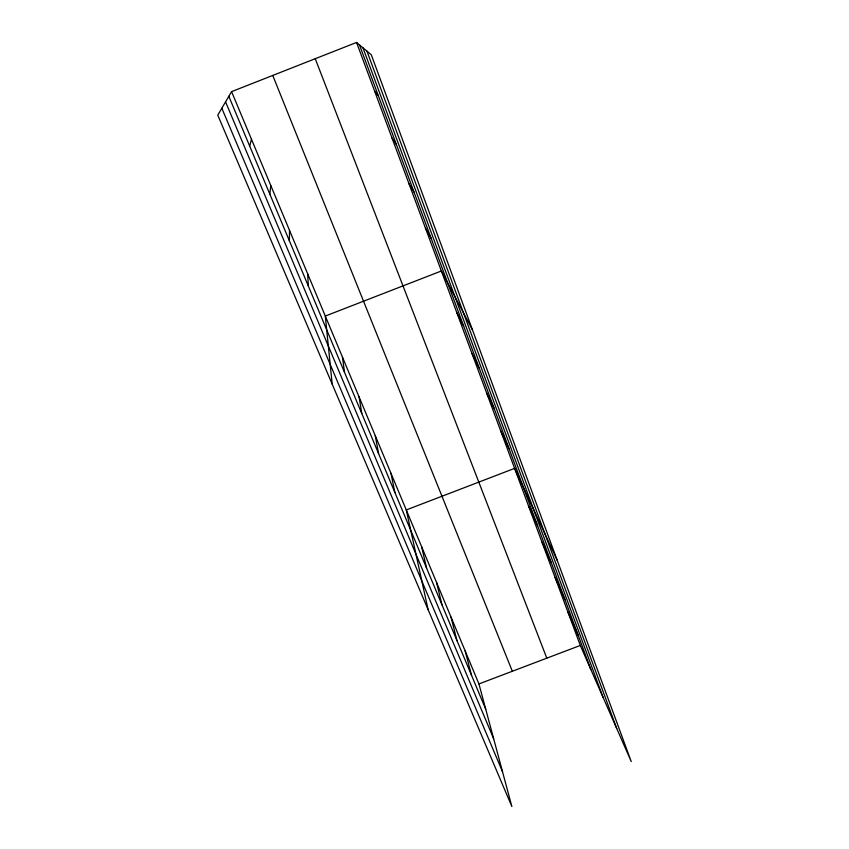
<?xml version="1.0" encoding="UTF-8"?>
<svg xmlns="http://www.w3.org/2000/svg" width="849" height="849" viewBox="0 0 849 849"><rect width="100%" height="100%" fill="white"/><g stroke="black" fill="none" stroke-linecap="round" stroke-linejoin="round"><path stroke-width="1.27" d="M289.392 240.819L289.509 230.334M269.844 194.188L270.789 185.507M249.67 146.049L251.484 139.3M231.586 91.639L217.768 115.135L511.873 806.55L478.942 683.933L231.586 91.639L356.559 42.45L371.289 54.782L631.231 761.553L580.302 645.452L356.559 42.45M478.942 683.933L580.302 645.452M374.568 91.002L378.272 95.597M392.036 138.058L396.451 144.67M408.974 183.702L414.057 192.192M425.402 227.999L431.112 238.251M472.458 329.879L441.363 270.99L325.305 316.051L332.192 384.141M456.847 312.74L463.692 326.207M471.906 353.311L479.261 368.233M486.53 392.747L494.373 409.038M500.761 431.08L509.05 448.665M557.199 560.287L514.6 468.383L406.278 509.941L428.076 609.55M528.471 505.749L537.587 525.722M541.959 542.108L551.468 563.184M555.087 577.479L564.946 599.585M567.864 611.917L578.063 634.999M221.822 108.248L502.502 771.667M228.827 96.33L485.745 709.265M225.558 101.891L493.651 738.715M272.752 75.434L512.34 671.251M315.244 58.708L546.809 658.166M362.979 47.831L603.045 697.305M359.498 44.912L590.819 669.437M366.959 51.163L616.735 728.516M465.178 650.981L471.566 675.454M451.052 617.149L456.995 640.687M436.535 582.382L442.011 604.944M421.613 546.66L426.601 568.172M390.975 473.307L394.891 492.526M375.247 435.643L378.59 453.621M359.074 396.908L361.801 413.58M342.434 357.058L344.514 372.329M307.667 273.824L308.336 286.017"/></g></svg>
